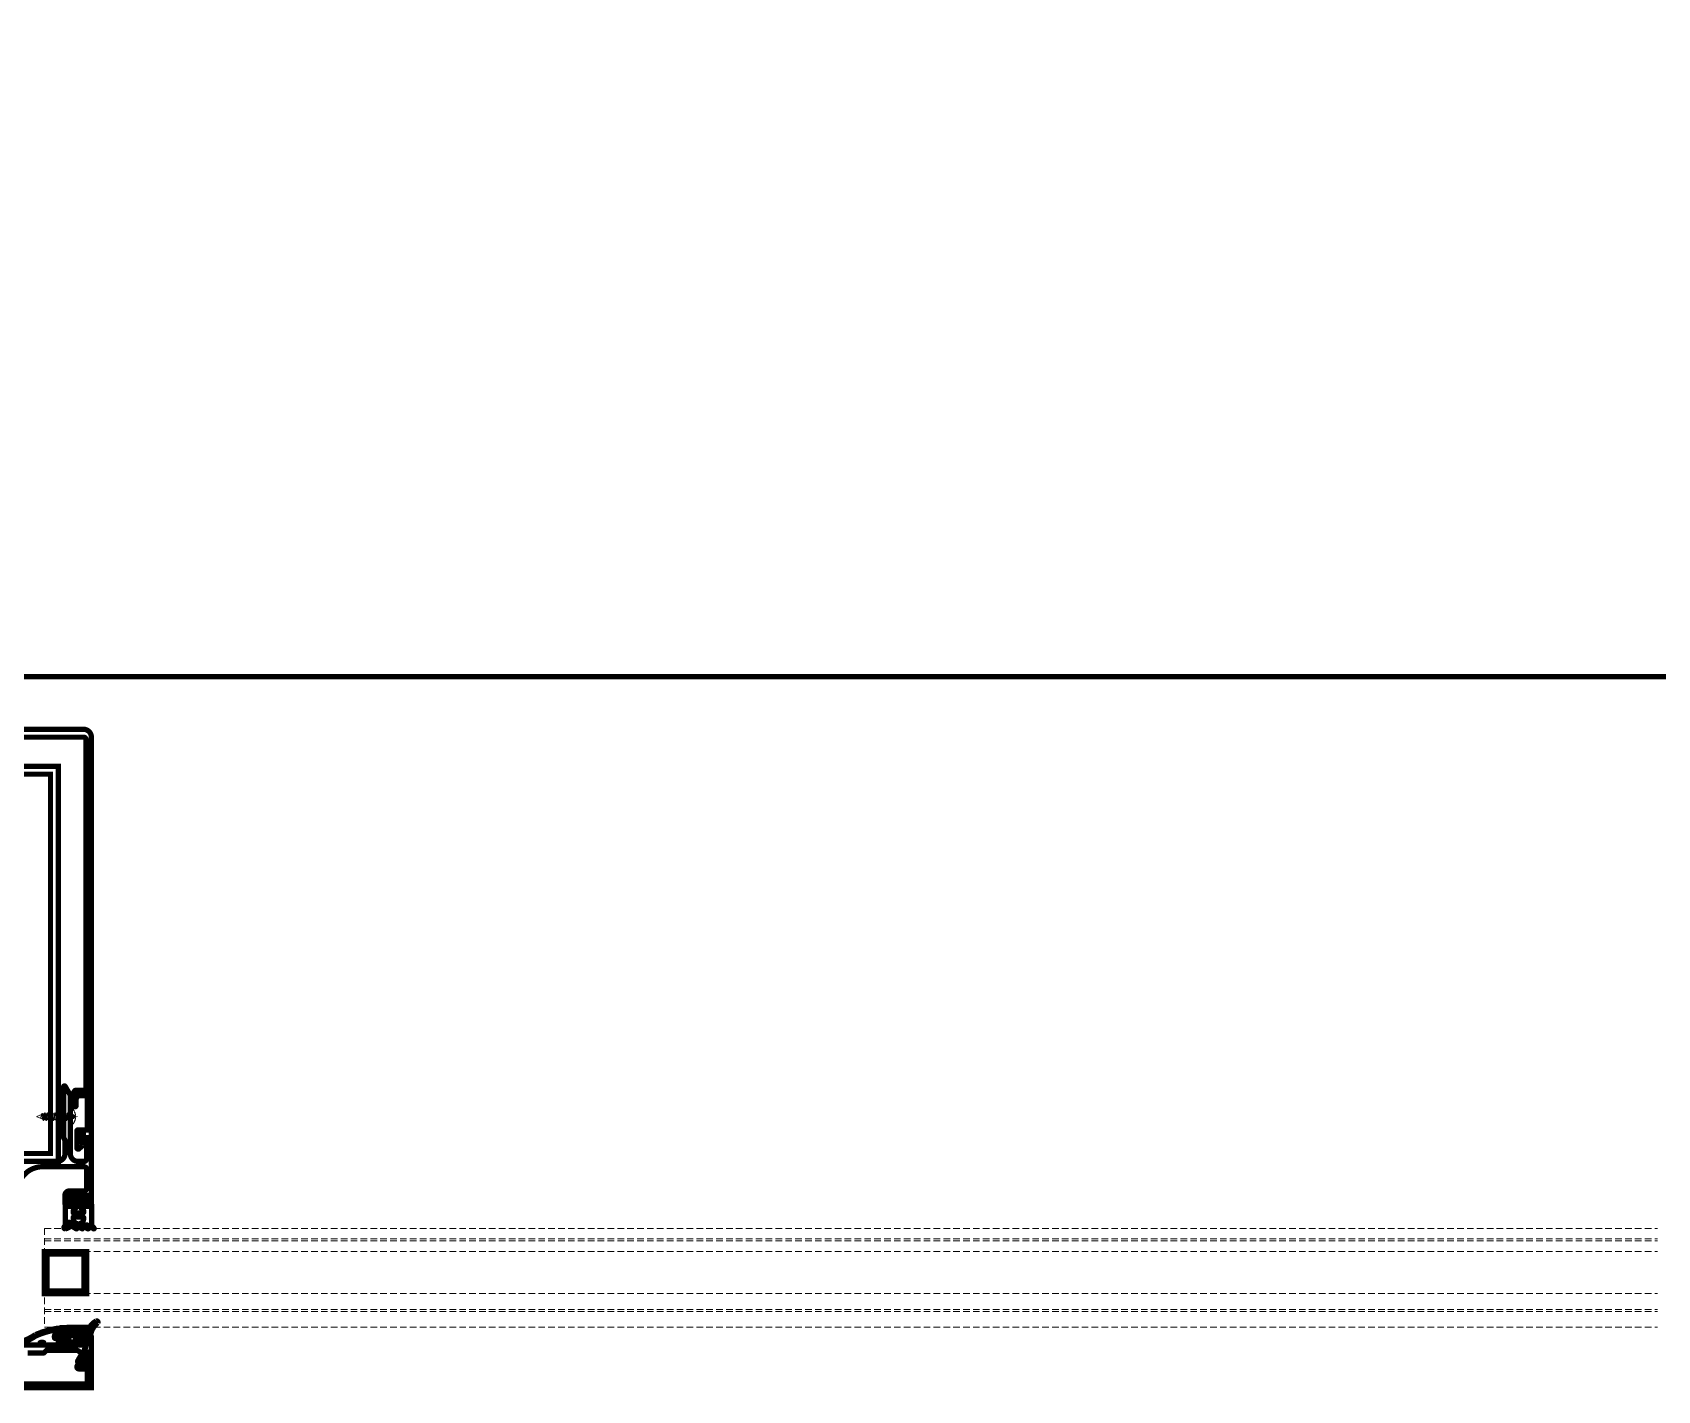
# Model space of a CAD drawing. Extents: x -1457 to 23780, y -2071 to 4205.
# Drawn here: x 9501.8 to 9563.5, y 319.9 to 371.4 of the extents above; entities that cross this region are included whole.
import ezdxf

# ---------------------------------------------------------------- set-up
doc = ezdxf.new("R2010")
doc.units = 0
doc.header["$MEASUREMENT"] = 0
doc.linetypes.add('HIDDEN', pattern=[0.375, 0.25, -0.125])
doc.layers.add('M-TEFRIS2-015', color=129, linetype='Continuous', lineweight=9)

msp = doc.modelspace()

# ---------------------------------------------------------------- hatches: boundary and pattern name
at = {"layer": 'M-TEFRIS2-015', "linetype": 'HIDDEN', "lineweight": 0}
h = msp.add_hatch(dxfattribs=at)
h.set_pattern_fill('LINE', color=256, scale=0.666667, angle=585, style=0)
h.set_pattern_definition([(45, (9446.75076, 201.40813), (-0.058925565, 0.058925565), [])])
edge = h.paths.add_edge_path()
edge.add_arc((9504.557, 321.984), 0.625, 117.2, 157.3388)
edge.add_arc((9503.836, 322.298), 0.162, 270.10269, 332.96001, ccw=False)
edge.add_line((9503.837, 322.137), (9503.756, 322.137))
edge.add_line((9503.756, 322.137), (9503.742, 322.137))
edge.add_line((9503.742, 322.137), (9503.735, 322.137))
edge.add_line((9503.735, 322.137), (9503.728, 322.139))
edge.add_line((9503.728, 322.139), (9503.72, 322.142))
edge.add_line((9503.72, 322.142), (9503.713, 322.146))
edge.add_line((9503.713, 322.146), (9503.707, 322.151))
edge.add_line((9503.707, 322.151), (9503.702, 322.158))
edge.add_line((9503.702, 322.158), (9503.697, 322.165))
edge.add_line((9503.697, 322.165), (9503.694, 322.172))
edge.add_line((9503.694, 322.172), (9503.692, 322.187))
edge.add_line((9503.692, 322.187), (9503.692, 322.262))
edge.add_line((9503.692, 322.262), (9503.692, 322.265))
edge.add_line((9503.692, 322.265), (9503.691, 322.268))
edge.add_line((9503.691, 322.268), (9503.69, 322.271))
edge.add_line((9503.69, 322.271), (9503.689, 322.274))
edge.add_line((9503.689, 322.274), (9503.686, 322.276))
edge.add_line((9503.686, 322.276), (9503.684, 322.279))
edge.add_line((9503.684, 322.279), (9503.681, 322.28))
edge.add_line((9503.681, 322.28), (9503.678, 322.281))
edge.add_line((9503.678, 322.281), (9503.672, 322.282))
edge.add_line((9503.672, 322.282), (9503.592, 322.282))
edge.add_line((9503.592, 322.282), (9503.589, 322.282))
edge.add_line((9503.589, 322.282), (9503.586, 322.281))
edge.add_line((9503.586, 322.281), (9503.583, 322.28))
edge.add_line((9503.583, 322.28), (9503.581, 322.279))
edge.add_line((9503.581, 322.279), (9503.578, 322.276))
edge.add_line((9503.578, 322.276), (9503.576, 322.274))
edge.add_line((9503.576, 322.274), (9503.574, 322.271))
edge.add_line((9503.574, 322.271), (9503.573, 322.268))
edge.add_line((9503.573, 322.268), (9503.572, 322.262))
edge.add_line((9503.572, 322.262), (9503.572, 322.187))
edge.add_line((9503.572, 322.187), (9503.572, 322.179))
edge.add_line((9503.572, 322.179), (9503.57, 322.172))
edge.add_line((9503.57, 322.172), (9503.567, 322.165))
edge.add_line((9503.567, 322.165), (9503.563, 322.158))
edge.add_line((9503.563, 322.158), (9503.558, 322.151))
edge.add_line((9503.558, 322.151), (9503.551, 322.146))
edge.add_line((9503.551, 322.146), (9503.544, 322.142))
edge.add_line((9503.544, 322.142), (9503.537, 322.139))
edge.add_line((9503.537, 322.139), (9503.522, 322.137))
edge.add_line((9503.522, 322.137), (9503.515, 322.137))
edge.add_line((9503.515, 322.137), (9503.508, 322.139))
edge.add_line((9503.508, 322.139), (9503.5, 322.142))
edge.add_line((9503.5, 322.142), (9503.493, 322.146))
edge.add_line((9503.493, 322.146), (9503.487, 322.151))
edge.add_line((9503.487, 322.151), (9503.482, 322.158))
edge.add_line((9503.482, 322.158), (9503.477, 322.165))
edge.add_line((9503.477, 322.165), (9503.474, 322.172))
edge.add_line((9503.474, 322.172), (9503.472, 322.187))
edge.add_line((9503.472, 322.187), (9503.472, 322.262))
edge.add_line((9503.472, 322.262), (9503.472, 322.265))
edge.add_line((9503.472, 322.265), (9503.471, 322.268))
edge.add_line((9503.471, 322.268), (9503.47, 322.271))
edge.add_line((9503.47, 322.271), (9503.469, 322.274))
edge.add_line((9503.469, 322.274), (9503.466, 322.276))
edge.add_line((9503.466, 322.276), (9503.464, 322.279))
edge.add_line((9503.464, 322.279), (9503.461, 322.28))
edge.add_line((9503.461, 322.28), (9503.458, 322.281))
edge.add_line((9503.458, 322.281), (9503.452, 322.282))
edge.add_line((9503.452, 322.282), (9503.372, 322.282))
edge.add_line((9503.372, 322.282), (9503.369, 322.282))
edge.add_line((9503.369, 322.282), (9503.366, 322.281))
edge.add_line((9503.366, 322.281), (9503.363, 322.28))
edge.add_line((9503.363, 322.28), (9503.361, 322.279))
edge.add_line((9503.361, 322.279), (9503.358, 322.276))
edge.add_line((9503.358, 322.276), (9503.356, 322.274))
edge.add_line((9503.356, 322.274), (9503.354, 322.271))
edge.add_line((9503.354, 322.271), (9503.353, 322.268))
edge.add_line((9503.353, 322.268), (9503.352, 322.262))
edge.add_line((9503.352, 322.262), (9503.352, 322.187))
edge.add_line((9503.352, 322.187), (9503.352, 322.179))
edge.add_line((9503.352, 322.179), (9503.35, 322.172))
edge.add_line((9503.35, 322.172), (9503.347, 322.165))
edge.add_line((9503.347, 322.165), (9503.343, 322.158))
edge.add_line((9503.343, 322.158), (9503.338, 322.151))
edge.add_line((9503.338, 322.151), (9503.331, 322.146))
edge.add_line((9503.331, 322.146), (9503.324, 322.142))
edge.add_line((9503.324, 322.142), (9503.317, 322.139))
edge.add_line((9503.317, 322.139), (9503.302, 322.137))
edge.add_line((9503.302, 322.137), (9503.295, 322.137))
edge.add_line((9503.295, 322.137), (9503.288, 322.139))
edge.add_line((9503.288, 322.139), (9503.28, 322.142))
edge.add_line((9503.28, 322.142), (9503.273, 322.146))
edge.add_line((9503.273, 322.146), (9503.267, 322.151))
edge.add_line((9503.267, 322.151), (9503.262, 322.158))
edge.add_line((9503.262, 322.158), (9503.257, 322.165))
edge.add_line((9503.257, 322.165), (9503.254, 322.172))
edge.add_line((9503.254, 322.172), (9503.252, 322.187))
edge.add_line((9503.252, 322.187), (9503.252, 322.262))
edge.add_line((9503.252, 322.262), (9503.252, 322.265))
edge.add_line((9503.252, 322.265), (9503.251, 322.268))
edge.add_line((9503.251, 322.268), (9503.25, 322.271))
edge.add_line((9503.25, 322.271), (9503.249, 322.274))
edge.add_line((9503.249, 322.274), (9503.246, 322.276))
edge.add_line((9503.246, 322.276), (9503.244, 322.279))
edge.add_line((9503.244, 322.279), (9503.241, 322.28))
edge.add_line((9503.241, 322.28), (9503.238, 322.281))
edge.add_line((9503.238, 322.281), (9503.232, 322.282))
edge.add_line((9503.232, 322.282), (9503.152, 322.282))
edge.add_line((9503.152, 322.282), (9503.149, 322.282))
edge.add_line((9503.149, 322.282), (9503.146, 322.281))
edge.add_line((9503.146, 322.281), (9503.143, 322.28))
edge.add_line((9503.143, 322.28), (9503.141, 322.279))
edge.add_line((9503.141, 322.279), (9503.138, 322.276))
edge.add_line((9503.138, 322.276), (9503.136, 322.274))
edge.add_line((9503.136, 322.274), (9503.134, 322.271))
edge.add_line((9503.134, 322.271), (9503.133, 322.268))
edge.add_line((9503.133, 322.268), (9503.132, 322.262))
edge.add_line((9503.132, 322.262), (9503.132, 322.187))
edge.add_line((9503.132, 322.187), (9503.132, 322.179))
edge.add_line((9503.132, 322.179), (9503.13, 322.172))
edge.add_line((9503.13, 322.172), (9503.127, 322.165))
edge.add_line((9503.127, 322.165), (9503.123, 322.158))
edge.add_line((9503.123, 322.158), (9503.118, 322.151))
edge.add_line((9503.118, 322.151), (9503.111, 322.146))
edge.add_line((9503.111, 322.146), (9503.104, 322.142))
edge.add_line((9503.104, 322.142), (9503.097, 322.139))
edge.add_line((9503.097, 322.139), (9503.082, 322.137))
edge.add_line((9503.082, 322.137), (9503.075, 322.137))
edge.add_line((9503.075, 322.137), (9503.068, 322.139))
edge.add_line((9503.068, 322.139), (9503.06, 322.142))
edge.add_line((9503.06, 322.142), (9503.053, 322.146))
edge.add_line((9503.053, 322.146), (9503.047, 322.151))
edge.add_line((9503.047, 322.151), (9503.042, 322.158))
edge.add_line((9503.042, 322.158), (9503.037, 322.165))
edge.add_line((9503.037, 322.165), (9503.034, 322.172))
edge.add_line((9503.034, 322.172), (9503.032, 322.187))
edge.add_line((9503.032, 322.187), (9503.032, 322.262))
edge.add_line((9503.032, 322.262), (9503.032, 322.265))
edge.add_line((9503.032, 322.265), (9503.031, 322.268))
edge.add_line((9503.031, 322.268), (9503.03, 322.271))
edge.add_line((9503.03, 322.271), (9503.029, 322.274))
edge.add_line((9503.029, 322.274), (9503.026, 322.276))
edge.add_line((9503.026, 322.276), (9503.024, 322.279))
edge.add_line((9503.024, 322.279), (9503.021, 322.28))
edge.add_line((9503.021, 322.28), (9503.018, 322.281))
edge.add_line((9503.018, 322.281), (9503.012, 322.282))
edge.add_line((9503.012, 322.282), (9502.932, 322.282))
edge.add_line((9502.932, 322.282), (9502.929, 322.282))
edge.add_line((9502.929, 322.282), (9502.926, 322.282))
edge.add_line((9502.926, 322.282), (9502.923, 322.28))
edge.add_line((9502.923, 322.28), (9502.921, 322.279))
edge.add_line((9502.921, 322.279), (9502.918, 322.277))
edge.add_line((9502.918, 322.277), (9502.916, 322.274))
edge.add_line((9502.916, 322.274), (9502.914, 322.271))
edge.add_line((9502.914, 322.271), (9502.913, 322.268))
edge.add_line((9502.913, 322.268), (9502.912, 322.262))
edge.add_line((9502.912, 322.262), (9502.912, 322.011))
edge.add_arc((9502.942, 322.011), 0.03, 180, 270)
edge.add_line((9502.942, 321.981), (9503.126, 321.981))
edge.add_line((9503.126, 321.981), (9503.126, 321.811))
edge.add_line((9503.126, 321.811), (9503.051, 321.791))
edge.add_arc((9503.064, 321.743), 0.05, 104.59854, 212.03941)
edge.add_arc((9503.106, 321.769), 0.1, 212.03941, 243.6122)
edge.add_arc((9503.356, 322.273), 0.662, 243.6122, 296.3878)
edge.add_arc((9503.606, 321.769), 0.1, 296.3878, 327.96059)
edge.add_arc((9503.649, 321.743), 0.05, 327.96059, 435.40146)
edge.add_line((9503.661, 321.791), (9503.586, 321.811))
edge.add_line((9503.586, 321.811), (9503.586, 321.981))
edge.add_line((9503.586, 321.981), (9504.006, 321.981))
edge.add_arc((9504.006, 322.031), 0.05, 270, 346.84021)
edge.add_arc((9504.804, 321.875), 0.763, 128.66182, 169.12016, ccw=False)
edge.add_arc((9504.284, 322.493), 0.0486, 333.02927, 465.43171)
edge = h.paths.add_edge_path(flags=16)
edge.add_arc((9503.456, 321.783), 0.03, 280.82404, 360)
edge.add_line((9503.486, 321.783), (9503.486, 321.951))
edge.add_arc((9503.456, 321.951), 0.03, 360, 450)
edge.add_line((9503.456, 321.981), (9503.256, 321.981))
edge.add_arc((9503.256, 321.951), 0.03, 90, 180)
edge.add_line((9503.226, 321.951), (9503.226, 321.783))
edge.add_arc((9503.256, 321.783), 0.03, 180, 259.17596)
edge.add_arc((9503.356, 322.306), 0.562, 259.17596, 280.82404)

# ---------------------------------------------------------------- linework, layer by layer
for p, q in [((9502.008, 330.295), (9502.015, 330.305)), ((9502.015, 330.285), (9502.008, 330.295)), ((9502.015, 330.305), (9502.195, 330.379)), ((9502.246, 330.193), (9502.015, 330.285)), ((9502.235, 330.393), (9502.147, 330.227)), ((9502.147, 330.227), (9502.195, 330.379)), ((9502.215, 330.414), (9502.194, 330.315)), ((9502.194, 330.315), (9502.207, 330.341)), ((9502.195, 330.379), (9502.215, 330.414)), ((9502.207, 330.341), (9502.223, 330.414)), ((9502.215, 330.414), (9502.223, 330.414)), ((9502.223, 330.414), (9502.235, 330.393)), ((9502.235, 330.393), (9502.274, 330.407)), ((9502.244, 330.183), (9502.292, 330.407)), ((9502.244, 330.183), (9502.246, 330.193)), ((9502.264, 330.148), (9502.244, 330.183)), ((9502.312, 330.441), (9502.264, 330.148)), ((9502.272, 330.148), (9502.264, 330.148)), ((9502.272, 330.148), (9502.32, 330.441)), ((9502.292, 330.183), (9502.272, 330.148)), ((9502.274, 330.407), (9502.292, 330.407)), ((9502.292, 330.407), (9502.312, 330.441)), ((9502.34, 330.183), (9502.292, 330.183)), ((9502.312, 330.441), (9502.32, 330.441)), ((9502.32, 330.441), (9502.34, 330.407)), ((9502.34, 330.183), (9502.388, 330.407)), ((9502.34, 330.407), (9502.388, 330.407)), ((9502.36, 330.148), (9502.34, 330.183)), ((9502.408, 330.441), (9502.36, 330.148)), ((9502.368, 330.148), (9502.36, 330.148)), ((9502.368, 330.148), (9502.416, 330.441)), ((9502.388, 330.183), (9502.368, 330.148)), ((9502.388, 330.183), (9502.368, 330.148)), ((9502.388, 330.407), (9502.408, 330.441)), ((9502.436, 330.407), (9502.388, 330.183)), ((9502.437, 330.183), (9502.388, 330.183)), ((9502.416, 330.441), (9502.408, 330.441)), ((9502.416, 330.441), (9502.436, 330.407)), ((9502.436, 330.407), (9502.485, 330.407)), ((9502.437, 330.183), (9502.485, 330.407)), ((9502.457, 330.148), (9502.437, 330.183)), ((9502.505, 330.441), (9502.457, 330.148)), ((9502.465, 330.148), (9502.457, 330.148)), ((9502.465, 330.148), (9502.513, 330.441)), ((9502.485, 330.183), (9502.465, 330.148)), ((9502.485, 330.183), (9502.465, 330.148)), ((9502.485, 330.407), (9502.505, 330.441)), ((9502.533, 330.407), (9502.485, 330.183)), ((9502.533, 330.183), (9502.485, 330.183)), ((9502.513, 330.441), (9502.505, 330.441)), ((9502.513, 330.441), (9502.533, 330.407)), ((9502.581, 330.407), (9502.533, 330.407)), ((9502.533, 330.183), (9502.581, 330.407)), ((9502.553, 330.148), (9502.533, 330.183)), ((9502.601, 330.441), (9502.553, 330.148)), ((9502.561, 330.148), (9502.553, 330.148)), ((9502.561, 330.148), (9502.609, 330.441)), ((9502.581, 330.183), (9502.561, 330.148)), ((9502.581, 330.183), (9502.561, 330.148)), ((9502.581, 330.407), (9502.601, 330.441)), ((9502.629, 330.407), (9502.581, 330.183)), ((9502.581, 330.183), (9502.629, 330.183)), ((9502.609, 330.441), (9502.601, 330.441)), ((9502.609, 330.441), (9502.629, 330.407)), ((9502.629, 330.183), (9502.678, 330.407)), ((9502.629, 330.407), (9502.678, 330.407)), ((9502.649, 330.148), (9502.629, 330.183)), ((9502.698, 330.441), (9502.649, 330.148)), ((9502.657, 330.148), (9502.649, 330.148)), ((9502.657, 330.148), (9502.706, 330.441)), ((9502.677, 330.183), (9502.657, 330.148)), ((9502.677, 330.183), (9502.657, 330.148)), ((9502.726, 330.407), (9502.677, 330.183)), ((9502.726, 330.183), (9502.677, 330.183)), ((9502.678, 330.407), (9502.698, 330.441)), ((9502.698, 330.441), (9502.706, 330.441)), ((9502.706, 330.441), (9502.726, 330.407)), ((9502.726, 330.407), (9502.774, 330.407)), ((9502.726, 330.183), (9502.774, 330.407)), ((9502.746, 330.148), (9502.726, 330.183)), ((9502.794, 330.441), (9502.746, 330.148)), ((9502.754, 330.148), (9502.746, 330.148)), ((9502.754, 330.148), (9502.802, 330.441)), ((9502.774, 330.183), (9502.754, 330.148)), ((9502.774, 330.183), (9502.754, 330.148)), ((9502.774, 330.407), (9502.794, 330.441)), ((9502.822, 330.407), (9502.774, 330.183)), ((9502.822, 330.183), (9502.774, 330.183)), ((9502.822, 330.183), (9502.774, 330.183)), ((9502.802, 330.441), (9502.794, 330.441)), ((9502.802, 330.441), (9502.822, 330.407)), ((9503.011, 330.407), (9502.822, 330.407)), ((9502.822, 330.183), (9502.871, 330.407)), ((9502.842, 330.148), (9502.822, 330.183)), ((9502.891, 330.441), (9502.842, 330.148)), ((9502.85, 330.148), (9502.842, 330.148)), ((9502.85, 330.148), (9502.899, 330.441)), ((9502.87, 330.183), (9502.85, 330.148)), ((9502.87, 330.183), (9502.85, 330.148)), ((9502.919, 330.407), (9502.87, 330.183)), ((9502.87, 330.183), (9503.059, 330.183)), ((9502.919, 330.183), (9502.87, 330.183)), ((9502.919, 330.183), (9502.87, 330.183)), ((9502.871, 330.407), (9502.891, 330.441)), ((9502.891, 330.441), (9502.899, 330.441)), ((9502.899, 330.441), (9502.919, 330.407)), ((9502.919, 330.183), (9502.967, 330.407)), ((9502.919, 330.407), (9502.967, 330.407)), ((9502.939, 330.148), (9502.919, 330.183)), ((9502.987, 330.441), (9502.939, 330.148)), ((9502.947, 330.148), (9502.939, 330.148)), ((9502.947, 330.148), (9502.995, 330.441)), ((9502.967, 330.183), (9502.947, 330.148)), ((9502.967, 330.183), (9502.947, 330.148)), ((9502.967, 330.407), (9502.987, 330.441)), ((9503.015, 330.407), (9502.967, 330.183)), ((9503.015, 330.183), (9502.967, 330.183)), ((9503.015, 330.183), (9502.967, 330.183)), ((9502.987, 330.441), (9502.995, 330.441)), ((9502.995, 330.441), (9503.015, 330.407)), ((9503.015, 330.183), (9503.063, 330.407)), ((9503.015, 330.407), (9503.063, 330.407)), ((9503.035, 330.148), (9503.015, 330.183)), ((9503.083, 330.441), (9503.035, 330.148)), ((9503.043, 330.148), (9503.035, 330.148)), ((9503.043, 330.148), (9503.091, 330.441)), ((9503.063, 330.183), (9503.043, 330.148)), ((9503.063, 330.183), (9503.043, 330.148)), ((9503.063, 330.407), (9503.083, 330.441)), ((9503.111, 330.407), (9503.063, 330.183)), ((9503.112, 330.183), (9503.063, 330.183)), ((9503.083, 330.441), (9503.091, 330.441)), ((9503.091, 330.441), (9503.111, 330.407)), ((9503.111, 330.407), (9503.16, 330.407)), ((9503.112, 330.183), (9503.16, 330.407)), ((9503.132, 330.148), (9503.112, 330.183)), ((9503.18, 330.441), (9503.132, 330.148)), ((9503.14, 330.148), (9503.132, 330.148)), ((9503.14, 330.148), (9503.188, 330.441)), ((9503.16, 330.183), (9503.14, 330.148)), ((9503.16, 330.183), (9503.14, 330.148)), ((9503.16, 330.407), (9503.18, 330.441)), ((9503.208, 330.407), (9503.16, 330.183)), ((9503.16, 330.183), (9503.208, 330.183)), ((9503.18, 330.441), (9503.188, 330.441)), ((9503.188, 330.441), (9503.208, 330.407)), ((9503.208, 330.407), (9503.256, 330.407)), ((9503.208, 330.183), (9503.256, 330.407)), ((9503.228, 330.148), (9503.208, 330.183)), ((9503.276, 330.441), (9503.228, 330.148)), ((9503.236, 330.148), (9503.228, 330.148)), ((9503.236, 330.148), (9503.283, 330.435)), ((9503.256, 330.183), (9503.236, 330.148)), ((9503.256, 330.183), (9503.236, 330.148)), ((9503.256, 330.407), (9503.276, 330.441)), ((9503.283, 330.309), (9503.256, 330.183)), ((9503.256, 330.183), (9503.283, 330.183)), ((9503.276, 330.441), (9503.283, 330.441)), ((9503.392, 330.565), (9503.283, 330.565)), ((9503.283, 330.024), (9503.283, 330.565)), ((9503.392, 330.024), (9503.283, 330.024)), ((9502.302, 326.053), (9502.302, 322.301)), ((9502.302, 326.053), (9563.532, 326.053)), ((9502.302, 325.653), (9563.532, 325.653)), ((9502.302, 325.577), (9563.532, 325.577)), ((9502.302, 325.177), (9563.532, 325.177)), ((9502.302, 323.577), (9563.532, 323.577)), ((9502.302, 322.977), (9563.532, 322.977)), ((9502.302, 322.901), (9563.532, 322.901)), ((9502.302, 322.301), (9563.532, 322.301))]:
    msp.add_line(p, q, dxfattribs=at)
at = {"layer": 'M-TEFRIS2-015', "linetype": 'HIDDEN', "lineweight": 0, "const_width": 0.2}
for points in [[(9469.784, 347), (9776.059, 347)], [(9502.34, 330.407), (9502.292, 330.183)], [(9503.483, 330.333), (9503.461, 330.303), (9503.461, 330.287), (9503.483, 330.257)]]:
    msp.add_lwpolyline(points, dxfattribs=at)
for points in [[(9497.883, 344.7), (9503.783, 344.7), (9503.783, 344.7, -0.414214), (9503.883, 344.6), (9503.883, 331.293), (9503.477, 331.293, 0.267949), (9503.451, 331.278), (9503.307, 331.03, 0.131652), (9503.303, 331.015), (9503.303, 330.881, 0.131652), (9503.307, 330.866), (9503.41, 330.688, 0.267949), (9503.436, 330.673), (9503.473, 330.673, 0.414214), (9503.503, 330.703), (9503.503, 330.969), (9503.575, 331.093), (9503.933, 331.093), (9503.933, 329.793), (9503.583, 329.793, 0.414214), (9503.533, 329.743), (9503.533, 329.113, 0.650971), (9503.617, 329.076), (9503.784, 329.227, 0.508142), (9503.778, 329.275), (9503.713, 329.313), (9503.713, 329.593), (9503.883, 329.593, 0.432363), (9503.983, 329.495), (9504.053, 329.495, 0.477393), (9504.083, 329.523), (9504.083, 344.7, 0.414214), (9503.783, 345), (9503.783, 345), (9497.883, 345, 0.414214)], [(9500.833, 328.595), (9502.783, 328.595, 0.414214), (9503.083, 328.895), (9503.083, 329.395), (9503.033, 329.497), (9503.033, 331.433, -0.767327), (9503.089, 331.448), (9503.283, 331.112), (9503.283, 330.325), (9503.253, 330.295), (9503.283, 330.265), (9503.283, 328.895, 0.414214), (9503.583, 328.595), (9503.803, 328.595, 0.414214), (9503.903, 328.695), (9503.903, 329.345), (9503.763, 329.345, -0.414214), (9503.733, 329.375), (9503.733, 329.395, -0.414214), (9503.833, 329.495), (9504.053, 329.495, -0.414214), (9504.083, 329.465), (9504.083, 328.395), (9504.083, 326.925, -0.414214), (9504.053, 326.895), (9503.883, 326.895, -0.414214), (9503.783, 326.995), (9503.783, 327.015), (9503.933, 327.015), (9503.933, 327.315), (9503.613, 327.315), (9503.583, 327.345), (9503.553, 327.315), (9503.233, 327.315), (9503.233, 327.015), (9503.383, 327.015), (9503.383, 326.995, -0.414214), (9503.283, 326.895), (9503.183, 326.895, -0.414214), (9503.083, 326.995), (9503.083, 327.315, -0.414214), (9503.243, 327.475), (9503.803, 327.475, 0.414214), (9503.903, 327.575), (9503.903, 328.295, 0.414214), (9503.803, 328.395), (9502.233, 328.395, 0.414214), (9501.283, 327.445)], [(9504.083, 322.298), (9504.083, 322.248), (9503.285, 322.248, 0.10228), (9501.989, 321.98, -0.152313), (9500.833, 321.62, -0.152313), (9499.677, 321.98, 0.159108), (9498.988, 322.248), (9497.811, 322.248), (9497.811, 322.298), (9498.99, 322.298, -0.158967), (9499.708, 322.02, 0.152054), (9500.833, 321.67, 0.152944), (9501.965, 322.024, -0.10266), (9503.285, 322.298), (9504.083, 322.298)], [(9499.533, 321.624), (9502.133, 321.624), (9502.133, 321.694, -0.414214), (9502.163, 321.724), (9502.253, 321.724, -0.414214), (9502.283, 321.694), (9502.283, 321.624), (9502.833, 321.624), (9502.833, 321.874), (9502.713, 321.874, -0.414214), (9502.683, 321.904), (9502.683, 321.974, -0.414214), (9502.733, 322.024), (9503.083, 322.024, -0.414214), (9503.133, 321.974), (9503.133, 321.904, -0.414214), (9503.103, 321.874), (9502.983, 321.874), (9502.983, 321.624), (9503.714, 321.624), (9503.78, 321.874), (9503.663, 321.874, -0.414214), (9503.633, 321.904), (9503.633, 321.974, -0.414214), (9503.683, 322.024), (9503.879, 322.024, -0.493145), (9503.951, 321.93), (9503.817, 321.43), (9503.908, 321.377, -0.414214), (9503.919, 321.336), (9503.703, 320.962, -1), (9503.573, 321.037), (9503.734, 321.316), (9503.547, 321.424), (9502.383, 321.424), (9502.292, 321.333, -0.198912), (9502.271, 321.324), (9501.663, 321.324)]]:
    msp.add_lwpolyline(points, format="xyb", dxfattribs=at)
for points in [[(9498.833, 343.595), (9502.833, 343.595), (9502.833, 328.595), (9498.833, 328.595)], [(9499.133, 343.295), (9502.533, 343.295), (9502.533, 328.895), (9499.133, 328.895)], [(9502.302, 323.577), (9502.302, 325.177), (9503.902, 325.177), (9503.902, 323.577)], [(9502.402, 323.677), (9502.402, 325.077), (9503.802, 325.077), (9503.802, 323.677)]]:
    msp.add_lwpolyline(points, close=True, dxfattribs=at)
for points in [[(9503.872, 326.885, -0.414214), (9503.772, 326.985), (9503.772, 327.045), (9503.892, 327.045), (9503.892, 327.145, 0.333333), (9503.292, 327.145), (9503.292, 327.045), (9503.412, 327.045), (9503.412, 326.985, -0.414214), (9503.312, 326.885), (9503.092, 326.885), (9503.092, 326.225), (9503.132, 326.225, 0.307685), (9503.192, 326.266, -1.128702), (9503.249, 326.235, -0.201212), (9503.091, 326.135, 0.978531), (9503.091, 326.035, 0.1613), (9503.297, 326.145, -0.307572), (9503.32, 326.147), (9503.51, 326.037, 0.8391), (9503.529, 326.059), (9503.45, 326.154, -0.8391), (9503.476, 326.184), (9503.73, 326.037, 0.8391), (9503.749, 326.059), (9503.67, 326.154, -0.8391), (9503.696, 326.184), (9503.95, 326.037, 0.8391), (9503.969, 326.059), (9503.89, 326.154, -0.8391), (9503.916, 326.184), (9504.17, 326.037, 0.8391), (9504.189, 326.059), (9504.116, 326.147, -0.176327), (9504.092, 326.212), (9504.092, 326.885)], [(9503.672, 326.885), (9503.672, 327.111, 0.375047), (9503.646, 327.141, 0.067879), (9503.538, 327.141, 0.375047), (9503.512, 327.111), (9503.512, 326.885, -0.298217), (9503.452, 326.793, 0.298217), (9503.392, 326.701), (9503.392, 326.668, 0.414214), (9503.422, 326.638), (9503.762, 326.638, 0.414214), (9503.792, 326.668), (9503.792, 326.701, 0.298217), (9503.732, 326.793, -0.298217)], [(9503.392, 326.458), (9503.392, 326.425, 1), (9503.792, 326.425), (9503.792, 326.458, 0.414214), (9503.762, 326.488), (9503.422, 326.488, 0.414214)], [(9504.272, 322.54, 0.176952), (9503.98, 322.225, -0.281357), (9503.837, 322.137), (9503.756, 322.137), (9503.742, 322.137), (9503.735, 322.137), (9503.728, 322.139), (9503.72, 322.142), (9503.713, 322.146), (9503.707, 322.151), (9503.702, 322.158), (9503.697, 322.165), (9503.694, 322.172), (9503.692, 322.187), (9503.692, 322.262), (9503.692, 322.265), (9503.691, 322.268), (9503.69, 322.271), (9503.689, 322.274), (9503.686, 322.276), (9503.684, 322.279), (9503.681, 322.28), (9503.678, 322.281), (9503.672, 322.282), (9503.592, 322.282), (9503.589, 322.282), (9503.586, 322.281), (9503.583, 322.28), (9503.581, 322.279), (9503.578, 322.276), (9503.576, 322.274), (9503.574, 322.271), (9503.573, 322.268), (9503.572, 322.262), (9503.572, 322.187), (9503.572, 322.179), (9503.57, 322.172), (9503.567, 322.165), (9503.563, 322.158), (9503.558, 322.151), (9503.551, 322.146), (9503.544, 322.142), (9503.537, 322.139), (9503.522, 322.137), (9503.515, 322.137), (9503.508, 322.139), (9503.5, 322.142), (9503.493, 322.146), (9503.487, 322.151), (9503.482, 322.158), (9503.477, 322.165), (9503.474, 322.172), (9503.472, 322.187), (9503.472, 322.262), (9503.472, 322.265), (9503.471, 322.268), (9503.47, 322.271), (9503.469, 322.274), (9503.466, 322.276), (9503.464, 322.279), (9503.461, 322.28), (9503.458, 322.281), (9503.452, 322.282), (9503.372, 322.282), (9503.369, 322.282), (9503.366, 322.281), (9503.363, 322.28), (9503.361, 322.279), (9503.358, 322.276), (9503.356, 322.274), (9503.354, 322.271), (9503.353, 322.268), (9503.352, 322.262), (9503.352, 322.187), (9503.352, 322.179), (9503.35, 322.172), (9503.347, 322.165), (9503.343, 322.158), (9503.338, 322.151), (9503.331, 322.146), (9503.324, 322.142), (9503.317, 322.139), (9503.302, 322.137), (9503.295, 322.137), (9503.288, 322.139), (9503.28, 322.142), (9503.273, 322.146), (9503.267, 322.151), (9503.262, 322.158), (9503.257, 322.165), (9503.254, 322.172), (9503.252, 322.187), (9503.252, 322.262), (9503.252, 322.265), (9503.251, 322.268), (9503.25, 322.271), (9503.249, 322.274), (9503.246, 322.276), (9503.244, 322.279), (9503.241, 322.28), (9503.238, 322.281), (9503.232, 322.282), (9503.152, 322.282), (9503.149, 322.282), (9503.146, 322.281), (9503.143, 322.28), (9503.141, 322.279), (9503.138, 322.276), (9503.136, 322.274), (9503.134, 322.271), (9503.133, 322.268), (9503.132, 322.262), (9503.132, 322.187), (9503.132, 322.179), (9503.13, 322.172), (9503.127, 322.165), (9503.123, 322.158), (9503.118, 322.151), (9503.111, 322.146), (9503.104, 322.142), (9503.097, 322.139), (9503.082, 322.137), (9503.075, 322.137), (9503.068, 322.139), (9503.06, 322.142), (9503.053, 322.146), (9503.047, 322.151), (9503.042, 322.158), (9503.037, 322.165), (9503.034, 322.172), (9503.032, 322.187), (9503.032, 322.262), (9503.032, 322.265), (9503.031, 322.268), (9503.03, 322.271), (9503.029, 322.274), (9503.026, 322.276), (9503.024, 322.279), (9503.021, 322.28), (9503.018, 322.281), (9503.012, 322.282), (9502.932, 322.282), (9502.929, 322.282), (9502.926, 322.282), (9502.923, 322.28), (9502.921, 322.279), (9502.918, 322.277), (9502.916, 322.274), (9502.914, 322.271), (9502.913, 322.268), (9502.912, 322.262), (9502.912, 322.011, 0.414214), (9502.942, 321.981), (9503.126, 321.981), (9503.126, 321.811), (9503.051, 321.791, 0.506456), (9503.022, 321.716, 0.13864), (9503.062, 321.68, 0.234436), (9503.651, 321.68, 0.13864), (9503.691, 321.716, 0.506456), (9503.661, 321.791), (9503.586, 321.811), (9503.586, 321.981), (9504.006, 321.981, 0.348434), (9504.055, 322.019, -0.17839), (9504.328, 322.471, 0.651907)], [(9497.733, 320.15), (9497.733, 320.72), (9498.058, 320.72, 1), (9498.058, 320.87), (9497.733, 320.87), (9497.733, 321.35), (9497.818, 321.399, 0.339454), (9497.832, 321.433), (9497.691, 321.959, 0.876976), (9497.583, 321.945), (9497.583, 320), (9504.083, 320), (9504.083, 321.945, 0.876976), (9503.975, 321.959), (9503.834, 321.433, 0.339454), (9503.848, 321.399), (9503.933, 321.35), (9503.933, 320.87), (9503.608, 320.87, 1), (9503.608, 320.72), (9503.933, 320.72), (9503.933, 320.15)], [(9503.462, 321.753, 0.359904), (9503.486, 321.783), (9503.486, 321.951, 0.414214), (9503.456, 321.981), (9503.256, 321.981, 0.414214), (9503.226, 321.951), (9503.226, 321.783, 0.359904), (9503.251, 321.753, 0.094739)], [(9503.462, 321.753, 0.359904), (9503.486, 321.783), (9503.486, 321.951, 0.414214), (9503.456, 321.981), (9503.256, 321.981, 0.414214), (9503.226, 321.951), (9503.226, 321.783, 0.359904), (9503.251, 321.753, 0.094739)]]:
    msp.add_lwpolyline(points, format="xyb", close=True, dxfattribs=at)
at = {"layer": 'M-TEFRIS2-015', "linetype": 'HIDDEN', "lineweight": 0}
for centre, radius, start, end in [((10707.5, -149.027), 1335.17, 90, 158.161056), ((9502.967, 330.265), 0.521, 7.50951, 35.24269), ((9502.967, 330.325), 0.521, 324.75731, 352.49049)]:
    msp.add_arc(centre, radius, start, end, dxfattribs=at)

doc.saveas('drawing.dxf')
